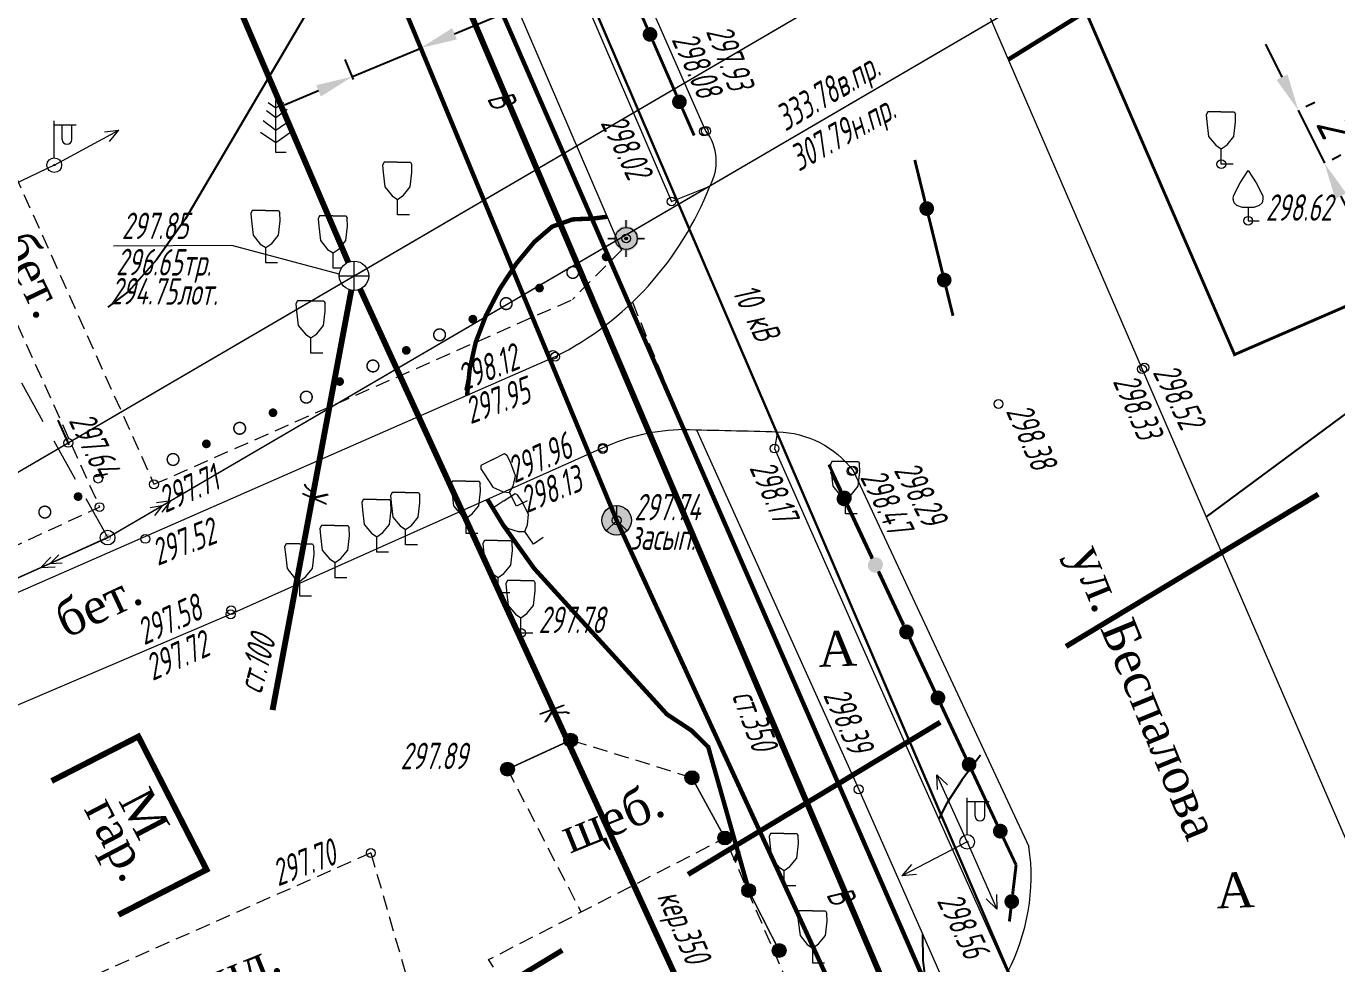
# Model space of a CAD drawing. Header units: metres. Extents: x -857 to 4713, y -766 to 4803.
# Drawn here: x 1875.1 to 1919.64, y 1989.23 to 2021.09 of the extents above; entities that cross this region are included whole.
import ezdxf
from ezdxf.lldxf.tags import DXFTag

# ---------------------------------------------------------------- set-up
doc = ezdxf.new("R2010")
doc.units = ezdxf.units.M
doc.set_wipeout_variables(frame=1)
for name, pattern in [('COMMUN', [6, 5, -1]), ('DASHED', [0.75, 0.5, -0.25]), ('DASHEDX2', [1.5, 1, -0.5])]:
    doc.linetypes.add(name, pattern=pattern)
for name, color, linetype, lineweight, transparency in [('51361800', 7, 'Continuous', 18, 0.65), ('51472300', 7, 'Continuous', 18, 0.65), ('51478610', 7, 'Continuous', 18, 0.65), ('71133200', 7, 'Continuous', 18, 0.65), ('71133300', 7, 'Continuous', 18, 0.65), ('71133600', 7, 'Continuous', 18, 0.65), ('82211000', 7, 'Continuous', 18, 0.65), ('Commun', 7, 'Continuous', 18, 0.65), ('GEO_POINTS', 7, 'Continuous', 18, 0.65), ('Sit', 7, 'Continuous', 18, 0.65), ('Text', 7, 'Continuous', 18, 0.65), ('Text_com', 7, 'Continuous', 18, 0.65), ('Us_znak', 7, 'Continuous', 18, 0.65), ('Us_znak_fon', 7, 'Continuous', 18, 0.65), ('Рамка и сетка', 7, 'Continuous', 18, 0.65)]:
    doc.layers.add(name, color=color, linetype=linetype, lineweight=lineweight, transparency=transparency)
for name, color, linetype in [('71224000', 7, 'Continuous'), ('R_Поверхность1_CNT-MAJ', 7, 'Continuous'), ('R_Поверхность1_CNT-MIN', 7, 'Continuous')]:
    doc.layers.add(name, color=color, linetype=linetype)
doc.layers.add('оси и размеры', color=7, linetype='Continuous', lineweight=18)
doc.styles.add('eskd', font='ESKD1.shx', dxfattribs={"width": 1.2, "oblique": 15})
doc.styles.get("Standard").update_dxf_attribs({"font": 'GOST_0.TTF', "oblique": 15})
doc.styles.add('style1', font='times.ttf', dxfattribs={"height": 1})
tags = doc.linetypes.add('122-6_3 Газопровод-тр.подземный', pattern='A,8,-2,8,-2,2.7,["Г",Standard,S=2.5,R=0,X=0,Y=-1.25],-2.5,2.8,-2,8,-2,8,-2', length=50).pattern_tags.tags
tags[12] = DXFTag(74, 10)
doc.linetypes.add('KABELww_500', pattern='A,0.0001,-0.4,[131,ltypeshp.shx,S=0.4,R=90,X=0.4,Y=-0.4],0.2,[131,ltypeshp.shx,S=0.2,R=90,X=0.4,Y=-0.2],3.6,[131,ltypeshp.shx,S=0.2,R=-90,X=-0.4,Y=0.2],0.2,[131,ltypeshp.shx,S=0.4,R=-90,X=-0.4,Y=0.4],-0.8,4,-0.4', length=9.6001)
doc.linetypes.add('ПОДЗ_ЛИНИИ_СВЯЗИ', pattern='A,4.8,-0.2,[133,ltypeshp.shx,S=0.2,R=0,X=-0.2,Y=0],-0.2,4.8,-2', length=12)
doc.dimstyles.new('ISO-25', dxfattribs={"dimtxt": 2.5, "dimasz": 2.5, "dimexe": 1.25, "dimexo": 0.625, "dimtad": 1, "dimtxsty": 'Standard', "dimcen": 2.5, "dimadec": 0, "dimazin": 0, "dimtfac": 1, "dimtmove": 0, "dimatfit": 3, "dimfxl": 1, "dimarcsym": 0})

# ---------------------------------------------------------------- blocks, each defined once
blk = doc.blocks.new('71133200')
for p, q in [((-0.924145, 3.560442), (-1.024145, 3.360442)), ((-1.024145, 3.360442), (-0.977382, 2.864397)), ((-0.977382, 2.864397), (-0.861899, 1.88241)), ((-0.024145, 3.560442), (-0.924145, 3.560442)), ((-0.024145, 3.560442), (0.875855, 3.560442)), ((0.861899, 1.88241), (0.975974, 2.864397)), ((0.875855, 3.560442), (0.958164, 3.395824)), ((0.975974, 2.864397), (0.958164, 3.395824)), ((-0.861899, 1.88241), (-0.374616, 1.28565)), ((0.401375, 1.321765), (0.861899, 1.88241)), ((-0.374616, 1.28565), (0, 1.039723)), ((0, 1.039723), (0.401375, 1.321765)), ((0, 0), (0, 1.039723)), ((0.8, 0), (0, 0))]:
    blk.add_line(p, q)
at = {"style": 'eskd', "oblique": 14.99997778}
blk.add_attdef('Z', (1.873004, -0.239356), '', height=2, dxfattribs=at)
blk = doc.blocks.new('71133600')
for p, q in [((-0.52, 3.393), (0, 3.023)), ((0, 3.023), (0.55, 3.393)), ((-0.86, 2.163), (0, 1.513)), ((0, 1.513), (0.96, 2.163))]:
    blk.add_line(p, q)
for points in [[(-0.64, 2.838), (0, 2.368), (0, 2.368), (0.78, 2.928)], [(0.71, 0), (0, 0), (0, 3.55)], [(-1.05, 1.38), (0, 0.67), (1, 1.38)]]:
    blk.add_lwpolyline(points)
at = {"style": 'eskd', "oblique": 14.99998}
blk.add_attdef('Z', (2.033, -0.191), '', height=2, dxfattribs=at)
blk = doc.blocks.new('51472300')
for p, q in [((0, 0.5), (0, 3)), ((0, 2.75), (1.5, 2.75)), ((0.538, 1.74), (0.538, 2.75)), ((1.2, 1.74), (1.2, 2.75))]:
    blk.add_line(p, q)
at = {"color": 7}
for radius in [0.5, 0.05]:
    blk.add_circle((0, 0), radius, dxfattribs=at)
blk.add_arc((0.869, 1.752), 0.331, 182.15673, 357.84327)
at = {"oblique": 15}
blk.add_attdef('Z', (1.021, -1.366), '', height=2, dxfattribs=at)
blk = doc.blocks.new('NAPR')
at = {"layer": 'Us_znak', "color": 0, "linetype": 'Continuous', "lineweight": -2}
for p in [(-0.191, 2.038), (0.189, 2.037)]:
    blk.add_line(p, (0, 2.5), dxfattribs=at)
blk.add_lwpolyline([(0, 0), (0, 2.5)], dxfattribs=at)
blk = doc.blocks.new('51478610')
at = {"style": 'eskd', "oblique": 14.99998}
blk.add_attdef('Z', (1.108, -0.778), '', height=2, dxfattribs=at)
at = {"color": 7}
blk.add_wipeout([(0.5, 0.049), (0.481, 0.146), (0.443, 0.237), (0.388, 0.319), (0.319, 0.388), (0.237, 0.443), (0.146, 0.481), (0.049, 0.5), (-0.049, 0.5), (-0.146, 0.481), (-0.237, 0.443), (-0.319, 0.388), (-0.388, 0.319), (-0.443, 0.237), (-0.481, 0.146), (-0.5, 0.049), (-0.5, -0.049), (-0.481, -0.146), (-0.443, -0.237), (-0.388, -0.319), (-0.319, -0.388), (-0.237, -0.443), (-0.146, -0.481), (-0.049, -0.5), (0.049, -0.5), (0.146, -0.481), (0.237, -0.443), (0.319, -0.388), (0.388, -0.319), (0.443, -0.237), (0.481, -0.146), (0.5, -0.049)], dxfattribs=at)
at = {"color": 7, "const_width": 0.375}
blk.add_lwpolyline([(0.013, 0.013, 1), (-0.013, -0.013, 1), (0.013, 0.013)], format="xyb", close=True, dxfattribs=at)
blk.add_circle((0, 0), 0.5)
blk = doc.blocks.new('51361800a')
at = {"style": 'eskd', "oblique": 15}
for tag, p in [('Z', (1.722, 1.4)), ('Z1', (1.722, -1)), ('Z2', (1.722, -3.4))]:
    blk.add_attdef(tag, p, '', height=2, dxfattribs=at)
at = {"color": 7}
blk.add_wipeout([(-0.098, 1), (-0.292, 0.962), (-0.474, 0.886), (-0.637, 0.777), (-0.777, 0.637), (-0.886, 0.474), (-0.962, 0.292), (-1, 0.098), (-1, -0.098), (-0.962, -0.292), (-0.886, -0.474), (-0.777, -0.637), (-0.637, -0.777), (-0.474, -0.886), (-0.292, -0.962), (-0.098, -1), (0.098, -1), (0.292, -0.962), (0.474, -0.886), (0.637, -0.777), (0.777, -0.637), (0.886, -0.474), (0.962, -0.292), (1, -0.098), (1, 0.098), (0.962, 0.292), (0.886, 0.474), (0.777, 0.637), (0.637, 0.777), (0.474, 0.886), (0.292, 0.962), (0.098, 1)], dxfattribs=at)
for p, q in [((0, -1), (0, 1)), ((-1, 0), (1, 0))]:
    blk.add_line(p, q)
blk.add_circle((0, 0), 1)
blk = doc.blocks.new('71133300')
for p, q in [((0, 0.91), (0, 0)), ((0, 0), (0.76, 0))]:
    blk.add_line(p, q)
blk.add_lwpolyline([(0, 0.91), (-0.385, 0.91), (-0.76, 1.03), (-0.95, 1.21), (-1.01, 1.47), (-0.99, 1.69), (-0.54, 2.57), (0, 3.42), (0.54, 2.57), (0.99, 1.69), (1.01, 1.47), (0.95, 1.21), (0.76, 1.03), (0.385, 0.91)], close=True)
at = {"style": 'eskd', "oblique": 15}
blk.add_attdef('Z', (1.77, -0.69), '', height=2, dxfattribs=at)
blk = doc.blocks.new('POINT')
at = {"layer": 'Us_znak', "linetype": 'Continuous', "lineweight": -2}
h = blk.add_hatch(color=0, dxfattribs=at)
edge = h.paths.add_edge_path()
edge.add_arc((0, 0), 0.05, 0, 360)
at = {"layer": 'Us_znak_fon', "linetype": 'Continuous', "true_color": 0xffffff}
blk.add_hatch(color=7, dxfattribs=at).paths.add_polyline_path([(-0.422, 0.05, -0.346708), (-0.05, 0.422), (-0.05, 0.625), (0.05, 0.625), (0.05, 0.422, -0.346708), (0.422, 0.05), (0.625, 0.05), (0.625, -0.05), (0.422, -0.05, -0.346708), (0.05, -0.422), (0.05, -0.625), (-0.05, -0.625), (-0.05, -0.422, -0.346708), (-0.422, -0.05), (-0.625, -0.05), (-0.625, 0.05)])
at = {"layer": 'Us_znak', "color": 0, "linetype": 'Continuous', "lineweight": -2}
for p, q in [((0, 0.375), (0, 0.625)), ((-0.625, 0), (-0.375, 0)), ((0.375, 0), (0.625, 0)), ((0, -0.625), (0, -0.375))]:
    blk.add_line(p, q, dxfattribs=at)
for radius in [0.375, 0.05]:
    blk.add_circle((0, 0), radius, dxfattribs=at)
blk = doc.blocks.new('A$C3FE2779C')
at = {"layer": 'Sit', "elevation": 300.07}
for points in [[(1.853, 1.08), (1.442, 1.01)], [(1.853, 1.08), (1.591, 0.756)]]:
    blk.add_lwpolyline(points, dxfattribs=at)
at = {"layer": 'Sit', "linetype": 'Continuous', "rotation": 300.2358671133026}
blk.add_blockref('NAPR', (0, 0), dxfattribs=at)
blk = doc.blocks.new('KOLTEL')
at = {"layer": 'Us_znak_fon', "linetype": 'DASHEDX2', "ltscale": 10, "true_color": 0xffffff}
blk.add_hatch(color=7, dxfattribs=at).paths.add_polyline_path([(-0.524, 0, 1), (0.524, 0, 1)])
at = {"layer": 'Us_znak', "color": 0, "linetype": 'Continuous', "lineweight": -2}
for q in [(0, 0.5), (-0.354, -0.354), (0.354, -0.354)]:
    blk.add_line((0, 0), q, dxfattribs=at)
blk.add_circle((0, 0), 0.5, dxfattribs=at)
blk = doc.blocks.new('*U276')
at = {"layer": '82211000', "linetype": 'Continuous', "ltscale": 0.5}
blk.add_hatch(color=256, dxfattribs=at).paths.add_polyline_path([(5192467.849, 4968758.95, 1), (5192467.79, 4968758.454, 1)], flags=0)
at = {"layer": '82211000', "linetype": 'Continuous', "ltscale": 0.5, "flags": 128}
blk.add_lwpolyline([(5192467.967, 4968759.943, 0.1, 0.1, 0), (5192467.849, 4968758.95, 0, 0, 0)], format="xyseb", dxfattribs=at)
at = {"layer": '82211000', "ltscale": 0.5}
blk.add_lwpolyline([(5192467.79, 4968758.454, 0.1, 0.1, 0), (5192467.739, 4968758.025, 0.1, 0.1, 0)], format="xyseb", dxfattribs=at)
blk = doc.blocks.new('*U277')
at = {"layer": '82211000', "linetype": 'Continuous', "ltscale": 0.5}
for points in [[(5192464.988, 4968782.006, 1), (5192464.869, 4968782.492, 1)], [(5192465.583, 4968779.578, 1), (5192465.464, 4968780.064, 1)]]:
    blk.add_hatch(color=256, dxfattribs=at).paths.add_polyline_path(points, flags=0)
at = {"layer": '82211000', "ltscale": 0.5}
blk.add_lwpolyline([(5192464.869, 4968782.492, 0.1, 0.1, 0), (5192464.523, 4968783.902, 0.1, 0.1, 0)], format="xyseb", dxfattribs=at)
at = {"layer": '82211000', "linetype": 'Continuous', "ltscale": 0.5}
blk.add_lwpolyline([(5192465.464, 4968780.064, 0.1, 0.1, 0), (5192464.988, 4968782.006, 0.1, 0.1, 0)], format="xyseb", dxfattribs=at)
at = {"layer": '82211000', "linetype": 'Continuous', "ltscale": 0.5, "flags": 128}
blk.add_lwpolyline([(5192465.822, 4968778.607, 0.1, 0.1, 0), (5192465.583, 4968779.578, 0, 0, 0)], format="xyseb", dxfattribs=at)
blk = doc.blocks.new('*U278')
at = {"layer": '82211000', "linetype": 'Continuous', "ltscale": 0.5}
for points in [[(5192462.22, 4968772.159, 1), (5192462.007, 4968772.611, 1)], [(5192463.284, 4968769.897, 1), (5192463.071, 4968770.349, 1)], [(5192464.348, 4968767.635, 1), (5192464.135, 4968768.087, 1)], [(5192465.413, 4968765.373, 1), (5192465.2, 4968765.825, 1)], [(5192466.477, 4968763.11, 1), (5192466.264, 4968763.563, 1)], [(5192467.541, 4968760.848, 1), (5192467.328, 4968761.301, 1)]]:
    blk.add_hatch(color=256, dxfattribs=at).paths.add_polyline_path(points, flags=0)
at = {"layer": '82211000', "ltscale": 0.5}
blk.add_lwpolyline([(5192462.007, 4968772.611, 0.1, 0.1, 0), (5192461.679, 4968773.309, 0.1, 0.1, 0)], format="xyseb", dxfattribs=at)
at = {"layer": '82211000', "linetype": 'Continuous', "ltscale": 0.5}
for points in [[(5192463.071, 4968770.349, 0.1, 0.1, 0), (5192462.22, 4968772.159, 0.1, 0.1, 0)], [(5192464.135, 4968768.087, 0.1, 0.1, 0), (5192463.284, 4968769.897, 0.1, 0.1, 0)], [(5192465.2, 4968765.825, 0.1, 0.1, 0), (5192464.348, 4968767.635, 0.1, 0.1, 0)], [(5192466.264, 4968763.563, 0.1, 0.1, 0), (5192465.413, 4968765.373, 0.1, 0.1, 0)], [(5192467.328, 4968761.301, 0.1, 0.1, 0), (5192466.477, 4968763.11, 0.1, 0.1, 0)]]:
    blk.add_lwpolyline(points, format="xyseb", dxfattribs=at)
at = {"layer": '82211000', "linetype": 'Continuous', "ltscale": 0.5, "flags": 128}
blk.add_lwpolyline([(5192467.967, 4968759.943, 0.1, 0.1, 0), (5192467.541, 4968760.848, 0, 0, 0)], format="xyseb", dxfattribs=at)
blk = doc.blocks.new('*U281')
at = {"layer": '71224000', "linetype": 'Continuous', "ltscale": 0.5}
for points in [[(5192436.221, 4968772.526, 1), (5192435.949, 4968772.399, 1)], [(5192433.954, 4968771.472, 1), (5192433.682, 4968771.346, 1)]]:
    blk.add_hatch(color=256, dxfattribs=at).paths.add_polyline_path(points, flags=0)
at = {"layer": '71224000', "ltscale": 0.5, "flags": 128}
blk.add_lwpolyline([(5192436.131, 4968772.483), (5192436.085, 4968772.462)], dxfattribs=at)
at = {"layer": '71224000', "linetype": 'Continuous', "ltscale": 0.5, "const_width": 0.05}
for points in [[(5192435.133, 4968772.02, 1), (5192434.77, 4968771.852, 1)], [(5192432.866, 4968770.967, 1), (5192432.503, 4968770.798, 1)]]:
    blk.add_lwpolyline(points, format="xyb", close=True, dxfattribs=at)
blk = doc.blocks.new('*U283')
at = {"layer": '82211000', "linetype": 'Continuous', "ltscale": 0.5}
for points in [[(5192462.026, 4968772.645, 1), (5192462.238, 4968772.192, 1)], [(5192463.086, 4968770.38, 1), (5192463.297, 4968769.927, 1)], [(5192464.145, 4968768.116, 1), (5192464.357, 4968767.663, 1)], [(5192465.204, 4968765.851, 1), (5192465.416, 4968765.398, 1)], [(5192466.263, 4968763.586, 1), (5192466.475, 4968763.134, 1)], [(5192467.322, 4968761.322, 1), (5192467.534, 4968760.869, 1)]]:
    blk.add_hatch(color=256, dxfattribs=at).paths.add_polyline_path(points, flags=0)
at = {"layer": '82211000', "linetype": 'Continuous', "ltscale": 0.5, "flags": 128}
blk.add_lwpolyline([(5192461.603, 4968773.551, 0.1, 0.1, 0), (5192462.026, 4968772.645, 0, 0, 0)], format="xyseb", dxfattribs=at)
at = {"layer": '82211000', "linetype": 'Continuous', "ltscale": 0.5}
for points in [[(5192462.238, 4968772.192, 0.1, 0.1, 0), (5192463.086, 4968770.38, 0.1, 0.1, 0)], [(5192463.297, 4968769.927, 0.1, 0.1, 0), (5192464.145, 4968768.116, 0.1, 0.1, 0)], [(5192464.357, 4968767.663, 0.1, 0.1, 0), (5192465.204, 4968765.851, 0.1, 0.1, 0)], [(5192465.416, 4968765.398, 0.1, 0.1, 0), (5192466.263, 4968763.586, 0.1, 0.1, 0)], [(5192466.475, 4968763.134, 0.1, 0.1, 0), (5192467.322, 4968761.322, 0.1, 0.1, 0)]]:
    blk.add_lwpolyline(points, format="xyseb", dxfattribs=at)
at = {"layer": '82211000', "ltscale": 0.5}
blk.add_lwpolyline([(5192467.534, 4968760.869, 0.1, 0.1, 0), (5192467.967, 4968759.943, 0.1, 0.1, 0)], format="xyseb", dxfattribs=at)
blk = doc.blocks.new('*U285')
at = {"layer": '82211000', "linetype": 'Continuous', "ltscale": 0.5}
for points in [[(5192452.618, 4968794.812, 1), (5192452.418, 4968795.27, 1)], [(5192453.619, 4968792.521, 1), (5192453.419, 4968792.979, 1)], [(5192454.621, 4968790.23, 1), (5192454.42, 4968790.689, 1)], [(5192455.622, 4968787.94, 1), (5192455.422, 4968788.398, 1)], [(5192456.623, 4968785.649, 1), (5192456.423, 4968786.107, 1)]]:
    blk.add_hatch(color=256, dxfattribs=at).paths.add_polyline_path(points, flags=0)
at = {"layer": '82211000', "ltscale": 0.5}
blk.add_lwpolyline([(5192452.418, 4968795.27, 0.1, 0.1, 0), (5192451.625, 4968797.084, 0.1, 0.1, 0)], format="xyseb", dxfattribs=at)
at = {"layer": '82211000', "linetype": 'Continuous', "ltscale": 0.5}
for points in [[(5192453.419, 4968792.979, 0.1, 0.1, 0), (5192452.618, 4968794.812, 0.1, 0.1, 0)], [(5192454.42, 4968790.689, 0.1, 0.1, 0), (5192453.619, 4968792.521, 0.1, 0.1, 0)], [(5192455.422, 4968788.398, 0.1, 0.1, 0), (5192454.621, 4968790.23, 0.1, 0.1, 0)], [(5192456.423, 4968786.107, 0.1, 0.1, 0), (5192455.622, 4968787.94, 0.1, 0.1, 0)]]:
    blk.add_lwpolyline(points, format="xyseb", dxfattribs=at)
at = {"layer": '82211000', "linetype": 'Continuous', "ltscale": 0.5, "flags": 128}
blk.add_lwpolyline([(5192457.024, 4968784.733, 0.1, 0.1, 0), (5192456.623, 4968785.649, 0, 0, 0)], format="xyseb", dxfattribs=at)
blk = doc.blocks.new('*U286')
at = {"layer": '71224000', "linetype": 'Continuous', "ltscale": 0.5}
for points in [[(5192454.167, 4968780.672, 1), (5192453.895, 4968780.545, 1)], [(5192451.902, 4968779.613, 1), (5192451.631, 4968779.486, 1)], [(5192449.638, 4968778.554, 1), (5192449.366, 4968778.427, 1)], [(5192447.373, 4968777.495, 1), (5192447.102, 4968777.368, 1)], [(5192445.109, 4968776.435, 1), (5192444.837, 4968776.308, 1)], [(5192442.844, 4968775.376, 1), (5192442.573, 4968775.249, 1)], [(5192440.58, 4968774.317, 1), (5192440.308, 4968774.19, 1)]]:
    blk.add_hatch(color=256, dxfattribs=at).paths.add_polyline_path(points, flags=0)
at = {"layer": '71224000', "ltscale": 0.5, "flags": 128}
blk.add_lwpolyline([(5192454.076, 4968780.63), (5192454.031, 4968780.609)], dxfattribs=at)
at = {"layer": '71224000', "linetype": 'Continuous', "ltscale": 0.5, "const_width": 0.05}
for points in [[(5192453.08, 4968780.164, 1), (5192452.718, 4968779.995, 1)], [(5192450.815, 4968779.105, 1), (5192450.453, 4968778.935, 1)], [(5192448.551, 4968778.045, 1), (5192448.189, 4968777.876, 1)], [(5192446.286, 4968776.986, 1), (5192445.924, 4968776.817, 1)], [(5192444.022, 4968775.927, 1), (5192443.66, 4968775.757, 1)], [(5192441.757, 4968774.868, 1), (5192441.395, 4968774.698, 1)], [(5192439.493, 4968773.808, 1), (5192439.131, 4968773.639, 1)]]:
    blk.add_lwpolyline(points, format="xyb", close=True, dxfattribs=at)
blk = doc.blocks.new('*D336')
at = {"color": 0, "lineweight": -2, "transparency": 16777216}
for p, q in [((1889.658, 2020.829), (1893.925, 2022.617)), ((1888.547, 2020.246), (1888.264, 2020.923)), ((1886.185, 2019.374), (1888.505, 2020.346)), ((1886.227, 2019.274), (1885.944, 2019.951)), ((1885.032, 2018.891), (1883.879, 2018.408))]:
    blk.add_line(p, q, dxfattribs=at)
at = {"color": 0, "transparency": 16777216}
for points in [[(1889.577, 2021.021), (1889.738, 2020.637), (1888.505, 2020.346)], [(1884.952, 2019.083), (1885.113, 2018.699), (1886.185, 2019.374)]]:
    blk.add_solid(points, dxfattribs=at)
at = {"layer": 'Defpoints', "color": 0, "transparency": 16777216}
for p in [(1888.505, 2020.346), (1888.668, 2019.958), (1886.348, 2018.986)]:
    blk.add_point(p, dxfattribs=at)
at = {"color": 0, "transparency": 16777216, "insert": (1891.97, 2022.916), "char_height": 1.25, "attachment_point": 5, "rotation": 22.7314}
blk.add_mtext('2,52', dxfattribs=at)
blk = doc.blocks.new('*D337')
at = {"color": 0, "lineweight": -2, "transparency": 16777216}
for p, q in [((1917.783, 2019.354), (1917.23, 2020.474)), ((1918.594, 2018.36), (1918.897, 2018.51)), ((1918.337, 2018.233), (1919.225, 2016.435)), ((1919.482, 2016.562), (1919.785, 2016.712)), ((1919.778, 2015.315), (1920.332, 2014.194))]:
    blk.add_line(p, q, dxfattribs=at)
at = {"color": 0, "transparency": 16777216}
for points in [[(1917.97, 2019.446), (1917.597, 2019.261), (1918.337, 2018.233)], [(1919.965, 2015.407), (1919.591, 2015.222), (1919.225, 2016.435)]]:
    blk.add_solid(points, dxfattribs=at)
at = {"layer": 'Defpoints', "color": 0, "transparency": 16777216}
for p in [(1918.314, 2018.221), (1919.202, 2016.424), (1919.225, 2016.435)]:
    blk.add_point(p, dxfattribs=at)
at = {"color": 0, "transparency": 16777216, "insert": (1919.621, 2017.749), "char_height": 1.25, "attachment_point": 5, "rotation": 296.2844}
blk.add_mtext('2', dxfattribs=at)
blk = doc.blocks.new('*D357')
at = {"color": 0, "lineweight": -2, "transparency": 16777216}
for p, q in [((1915.715, 2051.942), (1915.983, 2052.104)), ((1916.093, 2050.711), (1936.366, 2017.102)), ((1937.279, 2016.193), (1937.547, 2016.355))]:
    blk.add_line(p, q, dxfattribs=at)
at = {"color": 0, "transparency": 16777216}
for points in [[(1916.272, 2050.818), (1915.915, 2050.603), (1915.448, 2051.781)], [(1936.544, 2017.21), (1936.188, 2016.994), (1937.012, 2016.032)]]:
    blk.add_solid(points, dxfattribs=at)
at = {"layer": 'Defpoints', "color": 0, "transparency": 16777216}
for p in [(1915.448, 2051.781), (1937.012, 2016.032, 300.747), (1937.012, 2016.032)]:
    blk.add_point(p, dxfattribs=at)
at = {"color": 0, "transparency": 16777216, "insert": (1927.032, 2034.391), "char_height": 1.25, "attachment_point": 5, "rotation": 301.0986}
blk.add_mtext('40', dxfattribs=at)

msp = doc.modelspace()

# ---------------------------------------------------------------- hatches: boundary and pattern name
at = {"layer": 'Sit'}
h = msp.add_hatch(color=256, dxfattribs=at)
h.dxf.hatch_style = 1
edge = h.paths.add_edge_path()
edge.add_arc((1893.603, 1996.826), 0.237, 0, 360)
h = msp.add_hatch(color=256, dxfattribs=at)
h.dxf.hatch_style = 1
edge = h.paths.add_edge_path()
edge.add_arc((1891.456, 1995.839), 0.237, 0, 360)
h = msp.add_hatch(color=256, dxfattribs=at)
h.dxf.hatch_style = 1
edge = h.paths.add_edge_path()
edge.add_arc((1897.726, 1995.55), 0.237, 0, 360)
h = msp.add_hatch(color=256, dxfattribs=at)
h.dxf.hatch_style = 1
edge = h.paths.add_edge_path()
edge.add_arc((1898.846, 1993.501), 0.237, 0, 360)
h = msp.add_hatch(color=256, dxfattribs=at)
h.dxf.hatch_style = 1
edge = h.paths.add_edge_path()
edge.add_arc((1899.653, 1991.715), 0.237, 0, 360)
h = msp.add_hatch(color=256, dxfattribs=at)
h.dxf.hatch_style = 1
edge = h.paths.add_edge_path()
edge.add_arc((1900.69, 1989.676), 0.237, 0, 360)

# ---------------------------------------------------------------- linework, layer by layer
at = {"linetype": 'DASHED', "lineweight": 70, "ltscale": 20, "elevation": 300.747}
msp.add_lwpolyline([(2015.012, 2171.826), (1970.385, 2036.163), (1889.966, 1987.654)], dxfattribs=at)
at = {"color": 192, "linetype": 'ПОДЗ_ЛИНИИ_СВЯЗИ', "lineweight": 60, "ltscale": 0.4, "const_width": 0.15, "elevation": 295.619, "flags": 128}
msp.add_lwpolyline([(1860.519, 2092.03), (1908.639, 1981.741)], dxfattribs=at)
at = {"color": 192, "linetype": 'ПОДЗ_ЛИНИИ_СВЯЗИ', "lineweight": 60, "ltscale": 0.4, "const_width": 0.15, "flags": 128}
msp.add_lwpolyline([(1895.167, 2004.295), (1904.944, 1983.063)], dxfattribs=at)
at = {"layer": 'Commun', "color": 1, "linetype": 'KABELww_500', "lineweight": 30, "elevation": 289.986, "flags": 128}
msp.add_lwpolyline([(1865.856, 2088.093), (1911.102, 1982.875)], dxfattribs=at)
at = {"layer": 'Commun', "color": 106, "linetype": 'COMMUN', "ltscale": 0.7, "const_width": 0.2, "elevation": 295.736, "flags": 128}
msp.add_lwpolyline([(1864.046, 2082.877), (1907.4, 1981.17)], dxfattribs=at)
at = {"layer": 'Commun', "color": 32, "linetype": 'COMMUN', "const_width": 0.2, "elevation": 297.85, "flags": 128}
for points in [[(1886.24, 2012.607), (1866.775, 2057.982)], [(1886.24, 2012.607), (1883.471, 1997.849)], [(1886.24, 2012.607), (1899.929, 1982.793)]]:
    msp.add_lwpolyline(points, dxfattribs=at)
at = {"layer": 'GEO_POINTS', "color": 1}
for points, elevation in [([(1898.131, 2017.512), (1898.131, 2017.512)], 298.082), ([(1898.202, 2017.525), (1898.202, 2017.525)], 297.928), ([(1915.719, 2016.4), (1915.719, 2016.4)], 298.552), ([(1897.034, 2015.129), (1897.034, 2015.129)], 298.018), ([(1916.631, 2014.475), (1916.631, 2014.475)], 298.616), ([(1895.49, 2013.873), (1895.49, 2013.873)], 298.028), ([(1886.24, 2012.607), (1886.24, 2012.607)], 297.85), ([(1893.001, 2009.917), (1893.001, 2009.917)], 298.12), ([(1893.079, 2009.856), (1893.079, 2009.856)], 297.946), ([(1913.024, 2009.432), (1913.024, 2009.432)], 298.33), ([(1913.102, 2009.486), (1913.102, 2009.486)], 298.516), ([(1908.146, 2008.251), (1908.146, 2008.251)], 298.377), ([(1876.528, 2006.927), (1876.528, 2006.927)], 312.927), ([(1894.694, 2006.718), (1894.694, 2006.718)], 298.128), ([(1894.699, 2006.761), (1894.699, 2006.761)], 297.96), ([(1900.534, 2006.735), (1900.534, 2006.735)], 298.174), ([(1903.156, 2005.972), (1903.156, 2005.972)], 298.47), ([(1903.202, 2005.99), (1903.202, 2005.99)], 298.291), ([(1877.543, 2005.714), (1877.543, 2005.714)], 308.889), ([(1879.44, 2005.52), (1879.44, 2005.52)], 297.712), ([(1877.591, 2004.745), (1877.591, 2004.745)], 297.645), ([(1895.167, 2004.295), (1895.167, 2004.295)], 297.742), ([(1879.146, 2003.665), (1879.146, 2003.665)], 297.523), ([(1882.048, 2001.103), (1882.048, 2001.103)], 297.719), ([(1882.066, 2001.243), (1882.066, 2001.243)], 297.577), ([(1891.913, 2000.466), (1891.913, 2000.466)], 297.779), ([(1891.456, 1995.839), (1891.456, 1995.839)], 297.892), ([(1903.394, 1995.153), (1903.394, 1995.153)], 298.392), ([(1886.812, 1992.992), (1886.812, 1992.992)], 297.696)]:
    msp.add_lwpolyline(points, dxfattribs=dict(at, elevation=elevation))
for centre in [(1898.131, 2017.512, 298.082), (1898.202, 2017.525, 297.928), (1915.719, 2016.4, 298.552), (1897.034, 2015.129, 298.018), (1916.631, 2014.475, 298.616), (1895.49, 2013.873, 298.028), (1886.24, 2012.607, 297.85), (1893.001, 2009.917, 298.12), (1893.079, 2009.856, 297.946), (1913.024, 2009.432, 298.33), (1913.102, 2009.486, 298.516), (1908.146, 2008.251, 298.377), (1876.528, 2006.927, 312.927), (1894.694, 2006.718, 298.128), (1894.699, 2006.761, 297.96), (1900.534, 2006.735, 298.174), (1903.156, 2005.972, 298.47), (1903.202, 2005.99, 298.291), (1877.543, 2005.714, 308.889), (1879.44, 2005.52, 297.712), (1877.591, 2004.745, 297.645), (1895.167, 2004.295, 297.742), (1879.146, 2003.665, 297.523), (1882.048, 2001.103, 297.719), (1882.066, 2001.243, 297.577), (1891.913, 2000.466, 297.779), (1891.456, 1995.839, 297.892), (1903.394, 1995.153, 298.392), (1886.812, 1992.992, 297.696)]:
    msp.add_circle(centre, 0.15, dxfattribs=at)
at = {"layer": 'R_Поверхность1_CNT-MAJ', "color": 32, "const_width": 0.15, "elevation": 298}
for points in [[(1920.138, 2027.415), (1919.688, 2026.688), (1919.101, 2026.104), (1918.412, 2025.588), (1917.645, 2025.123), (1913.456, 2023.036), (1908.481, 2019.955)], [(1894.84, 2014.612), (1894.399, 2014.555), (1893.67, 2014.522), (1892.974, 2014.276), (1892.372, 2013.759), (1891.764, 2013.03), (1891.197, 2012.167), (1890.719, 2011.247), (1890.376, 2010.348), (1890.172, 2009.437), (1890.083, 2008.543)], [(1890.777, 2005.007), (1891.315, 2004.126), (1892.363, 2002.659), (1896.878, 1997.702), (1897.719, 1997.148), (1898.279, 1996.593), (1899.626, 1991.837)], [(1899.309, 1993.058), (1899.3, 1992.998), (1899.179, 1992.728)]]:
    msp.add_lwpolyline(points, dxfattribs=at)
at = {"layer": 'R_Поверхность1_CNT-MIN', "color": 32}
for points, elevation in [([(1943.607, 2049.739), (1939.813, 2044.875), (1935.666, 2038.617), (1930.553, 2024.385), (1926.543, 2014.194), (1926.006, 2013.12), (1925.448, 2012.165), (1924.864, 2011.35), (1924.143, 2010.587), (1923.392, 2009.992), (1922.621, 2009.51), (1921.058, 2008.658), (1920.287, 2008.176), (1915.209, 2004.419), (1915.209, 2004.419)], 298.5), ([(1876.557, 2006.866), (1876.181, 2007.7)], 312.5), ([(1907.53, 1996.312), (1906.904, 1995.47), (1906.389, 1994.68), (1906.112, 1994.153)], 298.5), ([(1905.563, 1990.235), (1905.576, 1989.348), (1905.908, 1986.543), (1906.381, 1984.889)], 298.5)]:
    msp.add_lwpolyline(points, dxfattribs=dict(at, elevation=elevation))
at = {"layer": 'Sit'}
for points, elevation in [([(1882.561, 2079.818), (1892.248, 2057.394), (1897.725, 2044.838), (1903.459, 2031.606), (1906.813, 2023.818), (1913.024, 2009.432), (1923.006, 1986.394)], 296.015), ([(1874.423, 2067.626), (1880.868, 2052.679), (1884.416, 2044.526), (1891.351, 2028.337), (1897.034, 2015.129), (1898.333, 2015.655)], 296.379), ([(1889.325, 2027.43), (1895.328, 2013.477)], 296.436), ([(1893.079, 2009.856), (1889.529, 2008.3)], 297.946), ([(1889.529, 2008.3), (1873.305, 2001.19)], 297.946), ([(1897.88, 2007.373), (1903.394, 1995.153), (1907.078, 1986.799)], 298.031), ([(1900.636, 2007.305), (1900.534, 2006.735), (1905.384, 1995.782), (1908.447, 1988.933)], 298.025), ([(1879.718, 2004.789), (1879.306, 2004.72)], 300.07), ([(1879.718, 2004.789), (1879.455, 2004.465)], 300.07), ([(1881.228, 1992.424), (1878.91, 1996.949)], 297.557)]:
    msp.add_lwpolyline(points, dxfattribs=dict(at, elevation=elevation))
for points, elevation in [([(1893.079, 2009.856, 0.185644), (1898.333, 2015.655, 0.302059), (1898.202, 2017.525), (1892.854, 2029.663), (1886.265, 2044.909), (1876.832, 2066.735)], 297.946), ([(1897.448, 2007.381, 0.101157), (1894.699, 2006.761), (1882.048, 2001.103), (1874.776, 1998.008)], 298.025), ([(1897.448, 2007.381, -0.002326), (1900.636, 2007.305, -0.226323), (1903.202, 2005.99), (1909.181, 1993.208)], 298.025)]:
    msp.add_lwpolyline(points, format="xyb", dxfattribs=dict(at, elevation=elevation))
at = {"layer": 'Sit', "linetype": 'DASHED', "flags": 128}
for points, elevation in [([(1865.922, 2060.558), (1873.94, 2041.793), (1864.961, 2037.663), (1871.444, 2023.338), (1879.44, 2005.52)], 296.482), ([(1863.395, 2036.269), (1865.682, 2031.211), (1877.591, 2004.745), (1872.718, 2002.493)], 296.733), ([(1895.328, 2013.477), (1893.661, 2011.798)], 296.436), ([(1879.44, 2005.52), (1893.661, 2011.798)], 296.482), ([(1895.705, 2011.713), (1897.448, 2007.381)], 297.964), ([(1897.726, 1995.55), (1893.603, 1996.826)], 298.055), ([(1891.456, 1995.839), (1893.955, 1990.984)], 297.892), ([(1886.812, 1992.992), (1876.806, 1988.564)], 297.696), ([(1886.812, 1992.992), (1888.217, 1988.115)], 297.696)]:
    msp.add_lwpolyline(points, dxfattribs=dict(at, elevation=elevation))
at = {"layer": 'Sit', "const_width": 0.2}
msp.add_lwpolyline([(1878.234, 1990.89), (1881.228, 1992.424), (1878.91, 1996.949), (1875.963, 1995.439)], dxfattribs=at)
at = {"layer": 'Sit', "const_width": 0.05}
for points, elevation in [([(1891.456, 1995.839), (1893.603, 1996.826)], 297.892), ([(1898.846, 1993.501), (1897.726, 1995.55)], 297.963), ([(1900.69, 1989.676), (1899.653, 1991.715)], 298.171)]:
    msp.add_lwpolyline(points, dxfattribs=dict(at, elevation=elevation))
at = {"layer": 'Sit', "linetype": 'DASHED', "flags": 128}
msp.add_lwpolyline([(1891.787, 1987.842), (1890.814, 1989.368), (1898.846, 1993.501), (1903.135, 1983.562)], dxfattribs=at)
at = {"layer": 'Sit'}
msp.add_lwpolyline([(1908.447, 1988.933, 0.15898), (1909.181, 1993.208, -1.156948)], format="xyb", dxfattribs=at)
for centre in [(1893.603, 1996.826, 297.939), (1891.456, 1995.839, 297.892), (1897.726, 1995.55, 298.055), (1898.846, 1993.501, 297.963), (1899.653, 1991.715, 298.021), (1900.69, 1989.676, 298.171)]:
    msp.add_circle(centre, 0.237, dxfattribs=at)
at = {"layer": 'оси и размеры', "linetype": '122-6_3 Газопровод-тр.подземный', "const_width": 0.1, "elevation": -0.093}
msp.add_lwpolyline([(2004.833, 2050.238), (1975.217, 2043.327), (1925.693, 2014.058), (1916.169, 2009.928), (1903.084, 2040.1)], dxfattribs=at)

# ---------------------------------------------------------------- block references
at = {"layer": '51472300', "color": 0, "xscale": 0.5, "yscale": 0.5, "zscale": 0.5}
for p in [(1876.05, 2016.366, 296.044), (1907.082, 1993.369, 298.483)]:
    msp.add_blockref('51472300', p, dxfattribs=at)
at = {"layer": '71133200', "color": 0, "xscale": 0.5, "yscale": 0.5, "zscale": 0.5}
for p in [(1915.719, 2016.4, 298.552), (1887.721, 2014.682, 297.127), (1883.24, 2013.042, 296.356), (1885.53, 2012.861, 296.737), (1884.776, 2009.974, 296.947), (1902.944, 2004.517, 298.158), (1890.052, 2003.852, 297.957), (1887.994, 2003.463, 297.933), (1887.017, 2003.218, 297.847), (1885.593, 2002.342, 297.853), (1884.394, 2001.714, 297.857), (1891.134, 2001.833, 297.85), (1891.913, 2000.466, 297.779), (1900.857, 1991.877, 298.269), (1901.83, 1989.242, 298.327)]:
    msp.add_blockref('71133200', p, dxfattribs=at)
at = {"layer": '71133200', "color": 0}
for p, xscale, yscale, zscale, rotation in [((1891.762, 2004.776, 298.033), 0.4999999999999997, 0.4999999999999997, 0.4999999999999997, 26.65885827549253), ((1892.336, 2003.487, 297.954), 0.5, 0.5, 0.5, 33.74421819609113)]:
    msp.add_blockref('71133200', p, dxfattribs=dict(at, xscale=xscale, yscale=yscale, zscale=zscale, rotation=rotation))
at = {"layer": '71133300', "color": 0, "xscale": 0.5, "yscale": 0.5, "zscale": 0.5}
msp.add_blockref('71133300', (1916.631, 2014.475, 298.616), dxfattribs=at)
at = {"layer": '71133600', "color": 0, "xscale": 0.5, "yscale": 0.5, "zscale": 0.5}
msp.add_blockref('71133600', (1883.581, 2016.801, 295.928), dxfattribs=at)
at = {"layer": '71224000'}
msp.add_blockref('*U281', (-5190559.223, -4966767.36), dxfattribs=at)
at = {"layer": '82211000'}
for name in ['*U285', '*U277', '*U283', '*U278', '*U276']:
    msp.add_blockref(name, (-5190559.223, -4966767.36), dxfattribs=at)
at = {"layer": 'Sit', "linetype": 'Continuous'}
for p, rotation in [((1876.05, 2016.366, 296.044), 298.3278074652505), ((1876.05, 2016.366, 296.044), 115.4980451892726), ((1907.082, 1993.369, 298.483), 24.37819073987515), ((1907.082, 1993.369, 298.483), 203.7781267063298)]:
    msp.add_blockref('NAPR', p, dxfattribs=dict(at, rotation=rotation))
for name, p in [('POINT', (1895.49, 2013.873, 298.028)), ('KOLTEL', (1895.167, 2004.295, 297.742))]:
    msp.add_blockref(name, p, dxfattribs=at)
at = {"layer": 'Sit', "linetype": 'Continuous', "xscale": -1, "rotation": 117.371523247032}
msp.add_blockref('NAPR', (1907.082, 1993.369, 298.483), dxfattribs=at)

# ---------------------------------------------------------------- texts
at = {"layer": 'GEO_POINTS', "oblique": 13, "width": 0.8}
for s, rotation, p in [('298.08', 294.1731, (1897.022, 2020.635, 298.082)), ('297.93', 291.3008, (1898.192, 2020.914, 297.928)), ('333.78в.пр.', 30.7399, (1900.897, 2017.492, 334.776)), ('307.79н.пр.', 29.1608, (1901.357, 2016.131, 308.889)), ('298.02', 295.6158, (1894.607, 2017.805, 298.018)), ('296.65тр.', 359.6027, (1878.148, 2012.627, 297.85)), ('294.75лот.', 359.6027, (1877.959, 2011.637, 297.85)), ('298.12', 21.8076, (1889.961, 2008.68, 298.12)), ('297.95', 20.17, (1890.198, 2007.557, 297.946)), ('298.33', 293.4275, (1912.02, 2009.022, 298.33)), ('298.52', 296.161, (1913.373, 2009.33, 298.516)), ('297.64', 295.2809, (1876.528, 2007.689, 297.645)), ('298.38', 294.0683, (1908.386, 2008.006, 298.377)), ('297.96', 24.5325, (1891.694, 2005.541, 297.96)), ('297.71', 23.8173, (1879.823, 2004.537, 297.712)), ('298.13', 22.2756, (1892.105, 2004.529, 298.128)), ('298.17', 293.884, (1899.668, 2006.079, 298.174)), ('298.29', 297.695, (1904.572, 2006, 298.291)), ('298.47', 296.532, (1903.425, 2005.76, 298.158)), ('297.52', 21.1601, (1879.565, 2002.743, 297.523)), ('засып.', 359.6027, (1895.626, 2003.297)), ('297.58', 24.5627, (1879.108, 2000.042, 297.271)), ('297.72', 24.095, (1879.39, 1998.83, 297.414)), ('ст.100', 75.111, (1883.09, 1998.363)), ('298.39', 293.7958, (1902.173, 1998.36, 298.392)), ('297.70', 20.9826, (1883.657, 1991.849, 297.696)), ('кер.350', 293.2594, (1896.53, 1991.516)), ('298.56', 295.8958, (1906.037, 1991.364, 298.563))]:
    msp.add_text(s, height=0.9, rotation=rotation, dxfattribs=at).set_placement(p)
for s, p in [('298.62', (1917.231, 2014.475, 298.616)), ('297.85', (1878.344, 2013.853, 297.85)), ('297.74', (1895.767, 2004.295, 297.742)), ('297.78', (1892.513, 2000.466, 297.779)), ('297.89', (1887.819, 1995.839, 297.892))]:
    msp.add_text(s, height=0.9, dxfattribs=at).set_placement(p)
at = {"layer": 'Text', "style": 'style1'}
for s, rotation, p in [('бет.', 295.7353, (1874.166, 2013.72, -0.295)), ('ул. Беспалова', 292.2452, (1910.561, 2003.156)), ('бет.', 25.0576, (1876.451, 2000.269, 0.997)), ('А', 2.134, (1902.04, 1999.313, -296.436)), ('М', 297.6219, (1878.211, 1994.774)), ('щеб.', 22.0098, (1893.584, 1992.966, -296.436)), ('гар.', 297.6219, (1877.045, 1994.484)), ('А', 2.134, (1915.564, 1991.107, -296.436)), ('шл.', 22.0098, (1881.308, 1987.952, -296.436))]:
    msp.add_text(s, height=1.2, rotation=rotation, dxfattribs=at).set_placement(p)
at = {"layer": 'Text_com', "oblique": 13, "width": 0.8}
for s, rotation, p in [('В', 296.7578, (1890.744, 2018.63, 282.899)), ('К', 79.4474, (1885.299, 2004.748, -297.85)), ('К', 303.3945, (1892.486, 1997.784)), ('ст.350', 290.4517, (1899.072, 1998.339, -17.947)), ('В', 296.7578, (1902.276, 1991.577, 282.899))]:
    msp.add_text(s, height=0.9, rotation=rotation, dxfattribs=at).set_placement(p)
at = {"layer": 'Text_com', "color": 1, "oblique": 13, "width": 0.8}
msp.add_text('10 кВ ', height=0.9, rotation=295.6548, dxfattribs=at).set_placement((1899.087, 2012.053, 271.49))

# ---------------------------------------------------------------- dimensions: what is measured, and where the dimension line sits
dim = msp.add_aligned_dim(p1=(1915.448, 2051.781), p2=(1937.012, 2016.032, 300.747), distance=0, text='40', dimstyle='ISO-25', override={"dimscale": 0.5})
dim.commit()
dim.dimension.update_dxf_attribs({"geometry": '*D357', "text_midpoint": (1927.032, 2034.391)})
for p1, p2, distance, picture, middle in [((1886.348, 2018.986), (1888.668, 2019.958), 0.421, '*D336', (1891.97, 2022.916)), ((1918.314, 2018.221), (1919.202, 2016.424), 0.026, '*D337', (1919.621, 2017.749))]:
    dim = msp.add_aligned_dim(p1=p1, p2=p2, distance=distance, dimstyle='ISO-25', override={"dimscale": 0.5})
    dim.commit()
    dim.dimension.update_dxf_attribs({"geometry": picture, "text_midpoint": middle})

# ---------------------------------------------------------------- next in the draw order: block references
at = {"layer": '51361800', "color": 0, "xscale": 0.5, "yscale": 0.5, "zscale": 0.5}
msp.add_blockref('51361800a', (1886.24, 2012.607, 297.85), dxfattribs=at)
at = {"layer": '51478610', "color": 0, "xscale": 0.5, "yscale": 0.5, "zscale": 0.5}
msp.add_blockref('51478610', (1877.864, 2003.71), dxfattribs=at)

# ---------------------------------------------------------------- next in the draw order: linework, layer by layer
at = {"color": 192, "linetype": 'ПОДЗ_ЛИНИИ_СВЯЗИ', "lineweight": 60, "ltscale": 0.4, "const_width": 0.15, "flags": 128}
msp.add_lwpolyline([(1872.754, 2058.324), (1895.167, 2004.295)], dxfattribs=at)
msp.add_circle((1927.819, 2018.595), 2784.802)
at = {"layer": 'R_Поверхность1_CNT-MIN', "color": 32, "elevation": 297.5}
msp.add_lwpolyline([(1888.802, 2028.645), (1888.802, 2028.645), (1880.512, 2014.543), (1879.522, 2013.149), (1878.58, 2012.08), (1877.87, 2011.541)], dxfattribs=at)
at = {"layer": 'Sit', "const_width": 0.05}
for points, elevation in [([(1871.933, 2004.244), (1950.376, 2050.043)], 312.927), ([(1954.697, 2048.566), (1877.858, 2003.703), (1873.637, 2001.813)], 300.07)]:
    msp.add_lwpolyline(points, dxfattribs=dict(at, elevation=elevation))
at = {"layer": 'Sit', "linetype": 'DASHED', "ltscale": 3, "flags": 128}
msp.add_lwpolyline([(1877.87, 2003.716), (1872.234, 2013.821)], dxfattribs=at)
at = {"layer": 'Рамка и сетка', "elevation": 297.85}
msp.add_lwpolyline([(1885.74, 2012.656), (1882.082, 2013.638), (1878.068, 2013.618)], dxfattribs=at)

# ---------------------------------------------------------------- next in the draw order: block references
at = {"layer": '71224000'}
msp.add_blockref('*U286', (-5190559.223, -4966767.36), dxfattribs=at)
at = {"layer": 'Sit', "linetype": 'Continuous', "rotation": 300.2358671133026}
msp.add_blockref('NAPR', (1877.864, 2003.71), dxfattribs=at)
at = {"layer": 'Sit', "rotation": 174.006159263774}
msp.add_blockref('A$C3FE2779C', (1877.864, 2003.71), dxfattribs=at)

doc.saveas('drawing.dxf')
